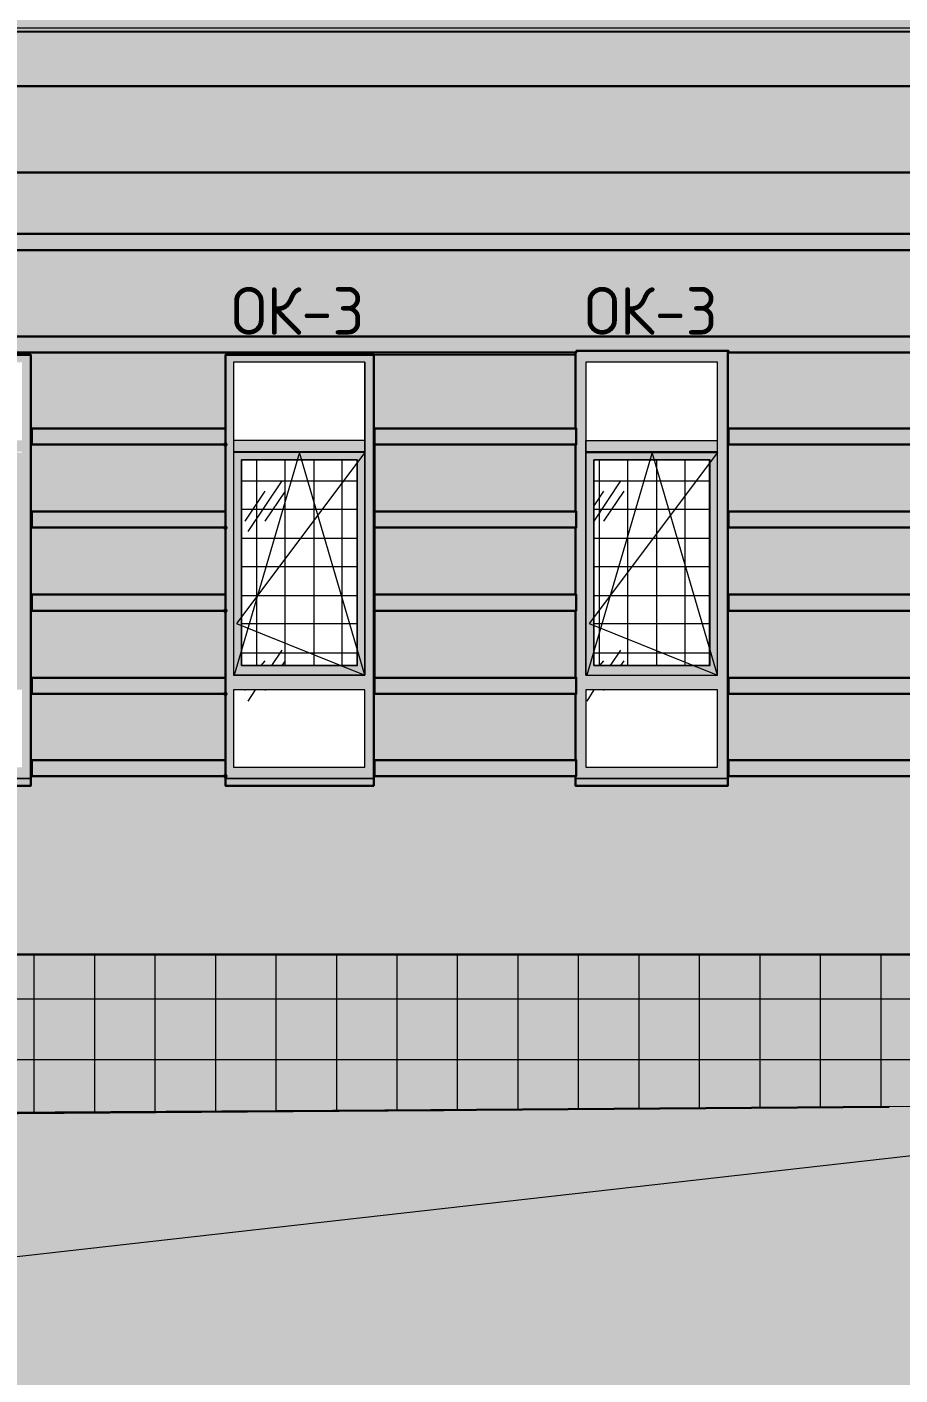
# Model space of a CAD drawing. Header units: millimetres. Extents: x -11345 to 411485, y -9810 to 73012.
# Drawn here: x 120547 to 125128, y -4181 to 2891 of the extents above; entities that cross this region are included whole.
import ezdxf

# ---------------------------------------------------------------- set-up
doc = ezdxf.new("R2010")
doc.units = ezdxf.units.MM
doc.linetypes.add('PDF_IMPORT', pattern=[1, 0.8, -0.2])
for name, color, linetype in [('PDF _Аннотация', 7, 'Continuous'), ('PDF _Линии', 7, 'Continuous'), ('PDF _Стены внутренние', 7, 'Continuous'), ('PDF _Стены наружные', 7, 'Continuous'), ('PDF _Текст', 7, 'Continuous'), ('PDF _Узлы', 7, 'Continuous')]:
    doc.layers.add(name, color=color, linetype=linetype)
for name, color, linetype, true_color in [('PDF _Ограждение', 7, 'Continuous', 0x7f7f7f), ('PDF _Окна', 7, 'Continuous', 0x383e42), ('PDF _Стены штриховка поверхности', 7, 'Continuous', 0xcacbcc)]:
    doc.layers.add(name, color=color, linetype=linetype, true_color=true_color)
doc.styles.add('PDF GOST Common', font='GOST_Common.ttf')

msp = doc.modelspace()

# ---------------------------------------------------------------- hatches: boundary and pattern name
at = {"layer": 'PDF _Линии', "transparency": 33554559}
for points in [[(121600.44124, 700.51196), (121596.20863, 708.97717), (121587.74342, 713.20978), (121579.27821, 708.97717), (121575.0456, 700.51196), (121579.27821, 692.04675), (121587.74342, 687.81414), (121596.20863, 692.04675)], [(121600.44124, 264.55354), (121596.20863, 273.01875), (121587.74342, 277.25136), (121579.27821, 273.01875), (121575.0456, 264.55354), (121579.27821, 256.08833), (121587.74342, 251.85572), (121596.20863, 256.08833)], [(121600.44124, -171.40488), (121596.20863, -162.93967), (121587.74342, -158.70707), (121579.27821, -162.93967), (121575.0456, -171.40488), (121579.27821, -179.8701), (121587.74342, -184.1027), (121596.20863, -179.8701)], [(121600.44124, -607.36331), (121596.20863, -598.8981), (121587.74342, -594.66549), (121579.27821, -598.8981), (121575.0456, -607.36331), (121579.27821, -615.82852), (121587.74342, -620.06113), (121596.20863, -615.82852)], [(121600.44124, -1039.08913), (121596.20863, -1030.62391), (121587.74342, -1026.39131), (121579.27821, -1030.62391), (121575.0456, -1039.08913), (121579.27821, -1047.55434), (121587.74342, -1051.78694), (121596.20863, -1047.55434)]]:
    msp.add_hatch(color=256, dxfattribs=at).paths.add_polyline_path(points)
at = {"layer": 'PDF _Ограждение', "true_color": 0x373f43, "transparency": 33554559}
h = msp.add_hatch(color=149, dxfattribs=at)
h.paths.add_polyline_path([(126988.54874, 2909.93232), (126870.03577, 2893.00189), (126429.84474, 2893.00189), (126429.84474, 2926.86274), (119581.48815, 2926.86274), (119581.48815, 2863.37365), (127479.53104, 2863.37365), (127479.53104, 2867.60626), (127475.29844, 2867.60626), (127479.53104, 2884.53668), (127471.06583, 2884.53668), (127471.06583, 2926.86274), (126988.54874, 2926.86274)])
h.paths.add_polyline_path([(126810.77929, 2884.53668), (126837.58579, 2887.35842), (126831.94232, 2884.53668)], flags=0)
at = {"layer": 'PDF _Окна', "transparency": 33554687}
h = msp.add_hatch(color=256, dxfattribs=at)
h.paths.add_polyline_path([(119793.11846, -954.437), (119793.11846, -1039.08913), (119788.88585, -1039.08913), (119788.88585, -1089.8804), (120567.68536, -1089.8804), (120567.68536, -1051.78694), (120199.44864, -1051.78694), (120567.68536, -1047.55434), (120567.68536, 1170.33123), (119788.88585, 1170.33123), (119788.88585, 785.16408), (119793.11846, 785.16408), (119793.11846, 700.51196), (119788.88585, 700.51196), (119788.88585, 349.20566), (119793.11846, 349.20566), (119793.11846, 264.55354), (119788.88585, 264.55354), (119788.88585, -86.75276), (119793.11846, -86.75276), (119793.11846, -171.40488), (119788.88585, -171.40488), (119788.88585, -522.71119), (119793.11846, -522.71119), (119793.11846, -607.36331), (119788.88585, -607.36331), (119788.88585, -954.437)])
h.paths.add_polyline_path([(119873.53797, 620.09245), (120483.03324, 620.09245), (120483.03324, -459.2221), (119873.53797, -459.2221)], flags=0)
h.paths.add_polyline_path([(119835.44452, 658.1859), (119835.44452, 662.41851), (120521.1267, 662.41851), (120521.1267, 658.1859)], flags=0)
h.paths.add_polyline_path([(119835.44452, 721.67499), (119835.44452, 1132.23778), (120521.1267, 1132.23778), (120521.1267, 721.67499)], flags=0)
h.paths.add_polyline_path([(119835.44452, -992.53046), (119835.44452, -586.20028), (120521.1267, -586.20028), (120521.1267, -992.53046)], flags=0)
h = msp.add_hatch(color=256, dxfattribs=at)
h.paths.add_polyline_path([(121630.06948, 721.67499), (121630.06948, 1132.23778), (122319.98427, 1132.23778), (122319.98427, 721.67499)])
h.paths.add_polyline_path([(121672.39554, 620.09245), (122281.89081, 620.09245), (122281.89081, -459.2221), (121672.39554, -459.2221)], flags=0)
h.paths.add_polyline_path([(121587.74342, 1170.33123), (121587.74342, -1089.8804), (122366.54293, -1089.8804), (122366.54293, -1051.78694), (121630.06948, -1051.78694), (122366.54293, -1047.55434), (122366.54293, 1170.33123)], flags=0)
h.paths.add_polyline_path([(121630.06948, 658.1859), (121630.06948, 662.41851), (122319.98427, 662.41851), (122319.98427, 658.1859)], flags=0)
h.paths.add_polyline_path([(121630.06948, -992.53046), (121630.06948, -586.20028), (122319.98427, -586.20028), (122319.98427, -992.53046)], flags=0)
h = msp.add_hatch(color=256, dxfattribs=at)
h.paths.add_polyline_path([(123479.71833, 721.67499), (123479.71833, 1132.23778), (124169.63311, 1132.23778), (124169.63311, 721.67499)])
h.paths.add_polyline_path([(123522.04439, 620.09245), (124131.53966, 620.09245), (124131.53966, -459.2221), (123522.04439, -459.2221)], flags=0)
h.paths.add_polyline_path([(123428.92705, 700.51196), (123424.69445, 700.51196), (123424.69445, 349.20566), (123428.92705, 349.20566), (123428.92705, 264.55354), (123424.69445, 264.55354), (123424.69445, -86.75276), (123428.92705, -86.75276), (123428.92705, -171.40488), (123424.69445, -171.40488), (123424.69445, -522.71119), (123428.92705, -522.71119), (123428.92705, -607.36331), (123424.69445, -607.36331), (123424.69445, -954.437), (123428.92705, -954.437), (123428.92705, -1039.08913), (123424.69445, -1039.08913), (123424.69445, -1089.8804), (124224.65699, -1089.8804), (124224.65699, 1191.49426), (123428.92705, 1191.49426), (123428.92705, 1183.02905), (123424.69445, 1183.02905), (123424.69445, 785.16408), (123428.92705, 785.16408)], flags=0)
h.paths.add_polyline_path([(123479.71833, 658.1859), (123479.71833, 662.41851), (124169.63311, 662.41851), (124169.63311, 658.1859)], flags=0)
h.paths.add_polyline_path([(123479.71833, -992.53046), (123479.71833, -586.20028), (124169.63311, -586.20028), (124169.63311, -992.53046)], flags=0)
at = {"layer": 'PDF _Стены наружные', "true_color": 0xf4cc95, "transparency": 33554687}
for points in [[(124228.8896, 1191.49426), (124224.65699, 1191.49426), (124224.65699, 1183.02905), (124228.8896, 1183.02905)], [(120571.91797, 785.16408), (120567.68536, 785.16408), (120567.68536, 700.51196), (120571.91797, 700.51196)], [(122370.77554, 785.16408), (122366.54293, 785.16408), (122366.54293, 700.51196), (122370.77554, 700.51196)], [(124228.8896, 785.16408), (124224.65699, 785.16408), (124224.65699, 700.51196), (124228.8896, 700.51196)], [(120571.91797, 349.20566), (120567.68536, 349.20566), (120567.68536, 264.55354), (120571.91797, 264.55354)], [(122370.77554, 349.20566), (122366.54293, 349.20566), (122366.54293, 264.55354), (122370.77554, 264.55354)], [(124228.8896, 349.20566), (124224.65699, 349.20566), (124224.65699, 264.55354), (124228.8896, 264.55354)], [(120571.91797, -86.75276), (120567.68536, -86.75276), (120567.68536, -171.40488), (120571.91797, -171.40488)], [(122370.77554, -86.75276), (122366.54293, -86.75276), (122366.54293, -171.40488), (122370.77554, -171.40488)], [(124228.8896, -86.75276), (124224.65699, -86.75276), (124224.65699, -171.40488), (124228.8896, -171.40488)], [(120571.91797, -522.71119), (120567.68536, -522.71119), (120567.68536, -607.36331), (120571.91797, -607.36331)], [(122370.77554, -522.71119), (122366.54293, -522.71119), (122366.54293, -607.36331), (122370.77554, -607.36331)], [(124228.8896, -522.71119), (124224.65699, -522.71119), (124224.65699, -607.36331), (124228.8896, -607.36331)], [(120571.91797, -954.437), (120567.68536, -954.437), (120567.68536, -1039.08913), (120571.91797, -1039.08913)], [(122370.77554, -954.437), (122366.54293, -954.437), (122366.54293, -1039.08913), (122370.77554, -1039.08913)], [(124228.8896, -954.437), (124224.65699, -954.437), (124224.65699, -1039.08913), (124228.8896, -1039.08913)]]:
    msp.add_hatch(color=31, dxfattribs=at).paths.add_polyline_path(points)
at = {"layer": 'PDF _Стены наружные', "true_color": 0xe4ecef, "transparency": 33554687}
msp.add_hatch(color=254, dxfattribs=at).paths.add_polyline_path([(121913.65409, -2795.62064), (123420.46184, -2787.15542), (121871.32803, -2795.62064), (120097.86609, -2808.31845), (119653.44246, -2812.55106), (120106.3313, -2808.31845)])
at = {"layer": 'PDF _Стены штриховка поверхности', "true_color": 0xfbfbf4, "transparency": 33554687}
msp.add_hatch(color=7, dxfattribs=at).paths.add_polyline_path([(127475.29844, 2863.37365), (119581.48815, 2863.37365), (119581.48815, 2579.78905), (127475.29844, 2579.78905)])
at = {"layer": 'PDF _Стены штриховка поверхности', "transparency": 33554687}
h = msp.add_hatch(color=256, dxfattribs=at)
h.paths.add_polyline_path([(124228.8896, -522.71119), (124228.8896, -607.36331), (124224.65699, -607.36331), (124224.65699, -954.437), (124228.8896, -954.437), (124228.8896, -1039.08913), (124224.65699, -1039.08913), (124224.65699, -1089.8804), (123424.69445, -1089.8804), (123424.69445, -1039.08913), (123428.92705, -1039.08913), (123428.92705, -954.437), (123424.69445, -954.437), (123424.69445, -607.36331), (123428.92705, -607.36331), (123428.92705, -522.71119), (123424.69445, -522.71119), (123424.69445, -171.40488), (123428.92705, -171.40488), (123428.92705, -86.75276), (123424.69445, -86.75276), (123424.69445, 264.55354), (123428.92705, 264.55354), (123428.92705, 349.20566), (123424.69445, 349.20566), (123424.69445, 700.51196), (123428.92705, 700.51196), (123428.92705, 785.16408), (123424.69445, 785.16408), (123424.69445, 1183.02905), (123428.92705, 1183.02905), (123428.92705, 1191.49426), (124228.8896, 1191.49426), (124228.8896, 1183.02905), (124224.65699, 1183.02905), (124224.65699, 785.16408), (124228.8896, 785.16408), (124228.8896, 700.51196), (124224.65699, 700.51196), (124224.65699, 349.20566), (124228.8896, 349.20566), (124228.8896, 264.55354), (124224.65699, 264.55354), (124224.65699, -86.75276), (124228.8896, -86.75276), (124228.8896, -171.40488), (124224.65699, -171.40488), (124224.65699, -522.71119)])
h.paths.add_polyline_path([(125265.87808, -607.36331), (125265.87808, -522.71119), (125261.64547, -522.71119), (125265.87808, -518.47858), (125261.64547, -171.40488), (125265.87808, -171.40488), (125265.87808, -48.65931), (125261.64547, 264.55354), (125265.87808, 264.55354), (125265.87808, 349.20566), (125261.64547, 700.51196), (125265.87808, 700.51196), (125265.87808, 785.16408), (125261.64547, 1183.02905), (125265.87808, 1183.02905), (125265.87808, 1191.49426), (126065.84062, 1187.26166), (126065.84062, 40.22542), (126577.98595, 129.11014), (126958.9205, 201.06445), (126958.9205, 129.11014), (126933.52486, 124.87754), (125909.2342, -52.89192), (125909.2342, -90.98537), (125888.07117, -90.98537), (125888.07117, -1089.8804), (125265.87808, -1089.8804), (125261.64547, -1039.08913), (125265.87808, -1039.08913), (125265.87808, -954.437), (125261.64547, -607.36331)], flags=0)
h.paths.add_polyline_path([(119581.48815, 2126.9002), (119581.48815, -1974.49506), (127471.06583, -1974.49506), (127471.06583, -171.40488), (127466.83322, -86.75276), (127471.06583, 264.55354), (127471.06583, 785.16408), (127466.83322, 1183.02905), (127471.06583, 1183.02905), (127471.06583, 1720.57002), (127466.83322, 1805.22214), (127471.06583, 1805.22214), (127471.06583, 2579.78905), (119581.48815, 2579.78905), (119581.48815, 2126.9002), (126925.05965, 2126.9002), (126925.05965, 2122.68702)], flags=0)
h.paths.add_polyline_path([(119793.11846, -1039.08913), (119793.11846, -954.437), (119788.88585, -954.437), (119788.88585, -607.36331), (119793.11846, -607.36331), (119793.11846, -522.71119), (119788.88585, -522.71119), (119788.88585, -171.40488), (119793.11846, -171.40488), (119793.11846, -86.75276), (119788.88585, -86.75276), (119788.88585, 264.55354), (119793.11846, 264.55354), (119793.11846, 349.20566), (119788.88585, 349.20566), (119788.88585, 700.51196), (119793.11846, 700.51196), (119793.11846, 785.16408), (119788.88585, 785.16408), (119788.88585, 1170.33123), (120567.68536, 1170.33123), (120567.68536, 785.16408), (120571.91797, 785.16408), (120571.91797, 700.51196), (120567.68536, 700.51196), (120567.68536, 349.20566), (120571.91797, 349.20566), (120571.91797, 264.55354), (120567.68536, 264.55354), (120567.68536, -86.75276), (120571.91797, -86.75276), (120571.91797, -171.40488), (120567.68536, -171.40488), (120567.68536, -522.71119), (120571.91797, -522.71119), (120571.91797, -607.36331), (120567.68536, -607.36331), (120567.68536, -954.437), (120571.91797, -954.437), (120571.91797, -1039.08913), (120567.68536, -1039.08913), (120567.68536, -1089.8804), (119788.88585, -1089.8804), (119788.88585, -1039.08913)], flags=0)
h.paths.add_polyline_path([(126992.78135, -1039.08913), (126958.9205, -1039.08913), (126958.9205, -954.437), (126992.78135, -954.437)], flags=0)
h.paths.add_polyline_path([(126992.78135, -607.36331), (126958.9205, -607.36331), (126958.9205, -522.71119), (126992.78135, -522.71119)], flags=0)
h.paths.add_polyline_path([(122370.77554, -522.71119), (122370.77554, -607.36331), (122366.54293, -607.36331), (122366.54293, -954.437), (122370.77554, -954.437), (122370.77554, -1039.08913), (122366.54293, -1039.08913), (122366.54293, -1089.8804), (121587.74342, -1089.8804), (121587.74342, 1170.33123), (122366.54293, 1170.33123), (122366.54293, 785.16408), (122370.77554, 785.16408), (122370.77554, 700.51196), (122366.54293, 700.51196), (122366.54293, 349.20566), (122370.77554, 349.20566), (122370.77554, 264.55354), (122366.54293, 264.55354), (122366.54293, -86.75276), (122370.77554, -86.75276), (122370.77554, -171.40488), (122366.54293, -171.40488), (122366.54293, -522.71119)], flags=0)
h.paths.add_polyline_path([(126992.78135, -171.40488), (126958.9205, -171.40488), (126958.9205, -86.75276), (126992.78135, -86.75276)], flags=0)
at = {"layer": 'PDF _Стены штриховка поверхности', "true_color": 0x3a3a3a, "transparency": 33554687}
h = msp.add_hatch(color=250, dxfattribs=at)
h.paths.add_polyline_path([(141701.08737, -2740.59676), (139673.66907, -2740.59676), (139673.66907, -2749.06197), (141701.08737, -2749.06197)], flags=17)
h.paths.add_polyline_path([(146903.80672, -1815.34907), (147025.70578, -1868.67991), (147025.70578, -1809.42343), (146869.09935, -1741.70173), (144735.86591, -1741.70173), (144735.86591, -1889.84294), (141739.18082, -1889.84294), (141739.18082, -2719.43373), (141739.18082, -2770.225), (141739.18082, -2791.38803), (141701.08737, -2791.38803), (141701.08737, -2770.225), (139703.29731, -2770.225), (139673.66907, -2770.225), (139673.66907, -2791.38803), (139631.34301, -2791.38803), (139631.34301, -2770.225), (136770.10132, -2770.225), (136770.10132, -2791.38803), (136732.00787, -2791.38803), (136732.00787, -1974.49506), (135902.41708, -1974.49506), (135902.41708, -2947.99445), (135898.18447, -2956.45967), (135889.71926, -2964.92488), (135877.02144, -2973.39009), (135851.62581, -2981.8553), (135826.23017, -2973.39009), (135809.29975, -2956.45967), (135805.06714, -2943.76185), (135800.83454, -2926.83142), (135800.83454, -1974.49506), (127568.41577, -1974.49506), (127568.41577, -2765.99239), (127564.18316, -2774.45761), (127555.71795, -2787.15542), (127543.02013, -2795.62064), (127534.55492, -2799.85324), (127509.15928, -2799.85324), (127496.46147, -2795.62064), (127483.76365, -2787.15542), (127475.29844, -2774.45761), (127471.06583, -2765.99239), (127471.06583, -2562.8273), (127466.83322, -2562.8273), (127471.06583, -1974.49506), (126992.78135, -1974.49506), (125896.53638, -1978.72767), (125896.53638, -1974.49506), (119581.48815, -1974.49506), (119577.25555, -2465.47736), (119573.02294, -2478.17518), (119564.55773, -2490.873), (119556.09252, -2495.10561), (119530.69688, -2503.57082), (119505.30125, -2495.10561), (119496.83603, -2490.873), (119488.37082, -2478.17518), (119484.13822, -2473.94258), (119484.13822, -2465.47736), (119479.90561, -2448.54694), (119479.90561, -1974.49506), (118523.33664, -1974.49506), (118523.33664, -1889.84294), (117566.76767, -1889.84294), (117566.76767, -1690.91046), (116296.98586, -1690.91046), (116296.98586, -1889.84294), (115556.2798, -1889.84294), (115556.2798, -2059.14718), (115259.99738, -2059.14718), (115259.99738, -2228.45142), (114959.48235, -2228.45142), (114959.48235, -2401.98827), (114658.96732, -2401.98827), (114658.96732, -2609.38597), (114917.15629, -2596.68815), (115734.04926, -2554.36209), (117499.04598, -2490.873), (118552.96488, -2473.94258), (118574.12791, -2473.94258), (118574.12791, -2821.01627), (118607.98876, -2821.01627), (125888.07117, -2765.99239), (125909.2342, -2765.99239), (125909.2342, -2994.55312), (126895.43141, -3032.64657), (126992.78135, -3032.64657), (127009.71177, -3036.87918), (127725.02219, -3062.27482), (127725.02219, -3155.39215), (127763.11565, -3155.39215), (127763.11565, -2473.94258), (127725.02219, -2473.94258), (127725.02219, -2469.70997), (127843.53516, -2469.70997), (127843.53516, -2291.94052), (127623.43965, -2291.94052), (127623.43965, -2245.38185), (127619.20704, -2249.61446), (127614.97444, -2249.61446), (127614.97444, -2025.28633), (127636.13747, -2004.1233), (127669.99831, -2004.1233), (127686.92874, -2050.68197), (127784.27868, -2050.68197), (127801.2091, -2004.1233), (127835.06995, -2004.1233), (127852.00037, -2050.68197), (127953.58292, -2050.68197), (127970.51334, -2004.1233), (128004.37419, -2004.1233), (128021.30462, -2050.68197), (128118.65456, -2050.68197), (128135.58498, -2004.1233), (128169.44583, -2004.1233), (128186.37625, -2050.68197), (128283.72619, -2050.68197), (128300.65662, -2004.1233), (128338.75007, -2004.1233), (128338.75007, -2012.58852), (128342.98268, -2025.28633), (128355.68049, -2050.68197), (128453.03043, -2050.68197), (128457.26304, -2042.21676), (128457.26304, -2025.28633), (128465.72825, -2012.58852), (128469.96086, -2004.1233), (128512.28692, -2004.1233), (128529.21734, -2050.68197), (128626.56728, -2050.68197), (128643.49771, -2004.1233), (128677.35855, -2004.1233), (128694.28898, -2050.68197), (128791.63892, -2050.68197), (128808.56934, -2004.1233), (128842.43019, -2004.1233), (128859.36061, -2050.68197), (128956.71055, -2050.68197), (128973.64098, -2004.1233), (129011.73443, -2004.1233), (129028.66486, -2050.68197), (129126.0148, -2050.68197), (129142.94522, -2004.1233), (129176.80607, -2004.1233), (129185.27128, -2025.28633), (129193.73649, -2050.68197), (129291.08643, -2050.68197), (129291.08643, -2025.28633), (129312.24946, -2004.1233), (129346.11031, -2004.1233), (129363.04073, -2050.68197), (129460.39067, -2050.68197), (129477.3211, -2004.1233), (129511.18195, -2004.1233), (129528.11237, -2050.68197), (129625.46231, -2050.68197), (129642.39273, -2004.1233), (129680.48619, -2004.1233), (129697.41661, -2050.68197), (129794.76655, -2050.68197), (129811.69698, -2004.1233), (129845.55782, -2004.1233), (129862.48825, -2050.68197), (129959.83819, -2050.68197), (129976.76861, -2004.1233), (130010.62946, -2004.1233), (130019.09467, -2025.28633), (130027.55988, -2050.68197), (130124.90982, -2050.68197), (130124.90982, -2025.28633), (130146.07285, -2004.1233), (130179.9337, -2004.1233), (130196.86413, -2050.68197), (130294.21406, -2050.68197), (130311.14449, -2004.1233), (130345.00534, -2004.1233), (130361.93576, -2050.68197), (130463.51831, -2050.68197), (130480.44873, -2004.1233), (130514.30958, -2004.1233), (130531.24, -2050.68197), (130628.58994, -2050.68197), (130645.52037, -2004.1233), (130679.38122, -2004.1233), (130696.31164, -2050.68197), (130793.66158, -2050.68197), (130810.592, -2004.1233), (130848.68546, -2004.1233), (130848.68546, -2012.58852), (130852.91806, -2025.28633), (130865.61588, -2050.68197), (130962.96582, -2050.68197), (130967.19843, -2042.21676), (130967.19843, -2025.28633), (130975.66364, -2012.58852), (130979.89624, -2004.1233), (131017.9897, -2004.1233), (131039.15273, -2050.68197), (131136.50267, -2050.68197), (131153.43309, -2004.1233), (131187.29394, -2004.1233), (131204.22437, -2050.68197), (131301.5743, -2050.68197), (131318.50473, -2004.1233), (131352.36558, -2004.1233), (131369.296, -2050.68197), (131466.64594, -2050.68197), (131483.57636, -2004.1233), (131521.66982, -2004.1233), (131538.60024, -2050.68197), (131635.95018, -2050.68197), (131652.88061, -2004.1233), (131686.74146, -2004.1233), (131690.97406, -2021.05373), (131695.20667, -2025.28633), (131695.20667, -2033.75155), (131703.67188, -2050.68197), (131801.02182, -2050.68197), (131809.48703, -2033.75155), (131809.48703, -2025.28633), (131813.71964, -2021.05373), (131817.95224, -2004.1233), (131864.51091, -2004.1233), (131881.44133, -2050.68197), (131978.79127, -2050.68197), (131995.7217, -2004.1233), (132029.58255, -2004.1233), (132046.51297, -2050.68197), (132143.86291, -2050.68197), (132160.79333, -2004.1233), (132198.88679, -2004.1233), (132215.81721, -2050.68197), (132313.16715, -2050.68197), (132330.09757, -2004.1233), (132363.95842, -2004.1233), (132363.95842, -2063.37979), (132402.05188, -2063.37979), (132402.05188, -2291.94052), (132101.53685, -2291.94052), (132101.53685, -2469.70997), (132270.84109, -2469.70997), (132270.84109, -2473.94258), (127767.34825, -2473.94258), (127767.34825, -3155.39215), (132258.14327, -3176.55518), (132270.84109, -3176.55518), (136609.26229, -3290.83554), (143144.40603, -3273.90512), (144735.86591, -3256.97469), (144773.95936, -3256.97469), (146268.06929, -3223.11385), (149226.66092, -3142.69433), (149243.59135, -3142.69433), (149243.59135, -3138.46173), (156997.72563, -3019.94876), (159177.51775, -2986.08791), (159177.51775, -2952.22706), (159160.58732, -2952.22706), (159160.58732, -1889.84294), (151888.97013, -1889.84294), (151893.20273, -2753.29458), (151893.20273, -2765.99239), (151888.97013, -2774.45761), (151884.73752, -2787.15542), (151867.8071, -2804.08585), (151842.41146, -2812.55106), (151817.01583, -2804.08585), (151800.0854, -2787.15542), (151795.8528, -2778.69021), (151795.8528, -2774.45761), (151791.62019, -2757.52718), (151791.62019, -1889.84294), (149086.98492, -1889.84294), (149086.98492, -1902.54076), (149171.63704, -1940.63421), (149501.78032, -1940.63421), (149531.40856, -1944.86682), (149548.33898, -1953.33203), (149577.96723, -1982.96027), (149590.66504, -2008.35591), (149594.89765, -2033.75155), (149594.89765, -2190.35797), (149586.43244, -2215.75361), (149573.73462, -2241.14924), (149556.8042, -2253.84706), (149548.33898, -2262.31227), (149539.87377, -2266.54488), (149518.71074, -2270.77749), (149506.01292, -2275.01009), (149184.33486, -2275.01009), (149184.33486, -2270.77749), (149167.40444, -2270.77749), (149091.21753, -2236.91664), (149086.98492, -2236.91664), (149086.98492, -2774.45761), (149082.75232, -2778.69021), (149108.14795, -2787.15542), (149108.14795, -2791.38803), (149120.84577, -2795.62064), (149146.24141, -2808.31845), (149150.47401, -2812.55106), (149226.66092, -2842.1793), (149226.66092, -2846.41191)])
h.paths.add_polyline_path([(147025.70578, -1741.70173), (147008.77535, -1741.70173), (147008.77535, -1745.93434), (147025.70578, -1754.39955)], flags=17)
at = {"layer": 'PDF _Узлы', "true_color": 0xffffff, "transparency": 33554687}
msp.add_hatch(color=7, dxfattribs=at).paths.add_polyline_path([(118574.12791, -2825.24888), (118574.12791, -2473.94258), (117490.58077, -2490.873), (115729.81665, -2554.36209), (114629.33908, -2609.38597), (113448.44199, -2609.38597), (113448.44199, -5652.62972), (166626.90439, -5652.62972), (166626.90439, -2808.31845), (164260.87761, -2808.31845), (162597.46343, -2952.22706), (158627.27896, -3007.25094), (149175.86965, -3146.92694), (145154.8939, -3256.97469), (143123.243, -3273.90512), (136609.26229, -3290.83554), (136033.62787, -3273.90512), (132253.91067, -3176.55518), (127725.02219, -3155.39215), (127725.02219, -3062.27482), (125909.2342, -2994.55312), (125909.2342, -2765.99239), (120694.66355, -2804.08585), (119264.0427, -2816.78367)])

# ---------------------------------------------------------------- linework, layer by layer
at = {"layer": 'PDF _Аннотация', "lineweight": 9}
msp.add_lwpolyline([(128584.24122, -2647.47942), (116013.40125, -4065.40245)], dxfattribs=at)
at = {"layer": 'PDF _Линии', "lineweight": 30}
for points in [[(119581.48815, 2579.78905), (127475.29844, 2579.78905)], [(119581.48815, 2126.9002), (126925.05965, 2126.9002)], [(126958.9205, 2122.66759), (126958.9205, 1805.22214), (119581.48815, 1805.22214)], [(126958.9205, 1720.57002), (119581.48815, 1720.57002)], [(119581.48815, 1267.68117), (126958.9205, 1267.68117)], [(123424.69445, 785.16408), (123424.69445, 1183.02905), (119581.48815, 1183.02905)], [(119788.88585, 785.16408), (119788.88585, 1170.33123), (120567.68536, 1170.33123), (120567.68536, 785.16408), (121587.74342, 785.16408), (121587.74342, 1170.33123), (122366.54293, 1170.33123), (122366.54293, -1089.8804), (122366.54293, 1170.33123), (122366.54293, 785.16408), (123428.92705, 785.16408), (123428.92705, 700.51196), (123424.69445, 700.51196)], [(124228.8896, 1183.02905), (124228.8896, 1191.49426), (123428.92705, 1191.49426), (123428.92705, 1183.02905), (123424.69445, 1183.02905)], [(124224.65699, 785.16408), (125265.87808, 785.16408), (125265.87808, 1183.02905), (124224.65699, 1183.02905)], [(120571.91797, 700.51196), (120571.91797, 785.16408)], [(121587.74342, 700.51196), (121587.74342, 785.16408)], [(124228.8896, 700.51196), (124228.8896, 785.16408)], [(120567.68536, 349.20566), (121587.74342, 349.20566), (121587.74342, 700.51196), (120567.68536, 700.51196)], [(123424.69445, 349.20566), (123424.69445, 700.51196), (122366.54293, 700.51196)], [(124224.65699, 349.20566), (125265.87808, 349.20566), (125265.87808, 700.51196), (124224.65699, 700.51196)], [(120571.91797, 264.55354), (120571.91797, 349.20566)], [(121587.74342, 264.55354), (121587.74342, 349.20566)], [(122366.54293, 349.20566), (123428.92705, 349.20566), (123428.92705, 264.55354), (123424.69445, 264.55354)], [(124228.8896, 264.55354), (124228.8896, 349.20566)], [(120567.68536, -86.75276), (121587.74342, -86.75276), (121587.74342, 264.55354), (120567.68536, 264.55354)], [(123424.69445, -86.75276), (123424.69445, 264.55354), (122366.54293, 264.55354)], [(124224.65699, -86.75276), (125265.87808, -86.75276), (125265.87808, 264.55354), (124224.65699, 264.55354)], [(120571.91797, -171.40488), (120571.91797, -86.75276)], [(121587.74342, -171.40488), (121587.74342, -86.75276)], [(122366.54293, -86.75276), (123428.92705, -86.75276), (123428.92705, -171.40488), (123424.69445, -171.40488)], [(124228.8896, -171.40488), (124228.8896, -86.75276)], [(120567.68536, -522.71119), (121587.74342, -522.71119), (121587.74342, -171.40488), (120567.68536, -171.40488)], [(123424.69445, -522.71119), (123424.69445, -171.40488), (122366.54293, -171.40488)], [(124224.65699, -522.71119), (125265.87808, -522.71119), (125265.87808, -171.40488), (124224.65699, -171.40488)], [(120571.91797, -607.36331), (120571.91797, -522.71119)], [(121587.74342, -607.36331), (121587.74342, -522.71119)], [(122366.54293, -522.71119), (123428.92705, -522.71119), (123428.92705, -607.36331), (123424.69445, -607.36331)], [(124228.8896, -607.36331), (124228.8896, -522.71119)], [(120567.68536, -954.437), (121587.74342, -954.437), (121587.74342, -607.36331), (120567.68536, -607.36331)], [(123424.69445, -954.437), (123424.69445, -607.36331), (122366.54293, -607.36331)], [(124224.65699, -954.437), (125265.87808, -954.437), (125265.87808, -607.36331), (124224.65699, -607.36331)], [(120571.91797, -1039.08913), (120571.91797, -954.437)], [(121587.74342, -1039.08913), (121587.74342, -954.437)], [(122366.54293, -954.437), (123428.92705, -954.437), (123428.92705, -1039.08913), (123424.69445, -1039.08913)], [(122370.77554, -1039.08913), (122370.77554, -954.437)], [(124228.8896, -1039.08913), (124228.8896, -954.437)], [(125888.07117, -1089.8804), (125265.87808, -1089.8804), (125265.87808, -1039.08913), (124224.65699, -1039.08913), (124224.65699, -1089.8804), (123424.69445, -1089.8804), (123424.69445, -1039.08913), (122366.54293, -1039.08913), (122366.54293, -1089.8804), (121587.74342, -1089.8804), (121587.74342, -1039.08913), (120567.68536, -1039.08913), (120567.68536, -1089.8804), (119788.88585, -1089.8804), (119788.88585, -1039.08913), (119581.48815, -1039.08913)], [(119581.48815, -1974.49506), (125888.07117, -1974.49506), (127471.06583, -1974.49506)], [(122734.77966, -2791.38803), (120694.66355, -2804.08585), (119509.53385, -2812.55106), (118574.12791, -2825.24888), (118574.12791, -2473.94258), (117490.58077, -2490.873), (115729.81665, -2554.36209), (114629.33908, -2609.38597), (113448.44199, -2609.38597)], [(118574.12791, -2821.01627), (125071.1782, -2774.45761)]]:
    msp.add_lwpolyline(points, dxfattribs=at)
for points in [[(120567.68536, 1170.33123), (120567.68536, -1089.8804)], [(124224.65699, 1170.33123), (124224.65699, -1089.8804)]]:
    msp.add_lwpolyline(points, close=True, dxfattribs=at)
at = {"layer": 'PDF _Линии', "lineweight": 30, "ltscale": 3.979196}
msp.add_lwpolyline([(124224.65699, -954.437), (124224.65699, 1183.02905)], dxfattribs=at)
at = {"layer": 'PDF _Линии', "lineweight": 30, "ltscale": 0.846638}
msp.add_lwpolyline([(122370.77554, -607.36331), (122370.77554, 785.16408)], dxfattribs=at)
at = {"layer": 'PDF _Линии', "lineweight": 30, "ltscale": 3.513546}
for points in [[(120567.68536, -954.437), (120567.68536, 700.51196)], [(122366.54293, -954.437), (122366.54293, 700.51196)]]:
    msp.add_lwpolyline(points, dxfattribs=at)
at = {"layer": 'PDF _Линии', "lineweight": 9, "ltscale": 3.093704}
for points in [[(122319.98427, 658.1859), (121646.99991, -239.12658), (122319.98427, -510.01337), (121977.14318, 658.1859), (121634.30209, -510.01337)], [(124169.63311, 658.1859), (123496.64875, -239.12658), (124169.63311, -510.01337), (123826.79202, 658.1859), (123483.95093, -510.01337)]]:
    msp.add_lwpolyline(points, dxfattribs=at)
at = {"layer": 'PDF _Линии', "lineweight": 9}
for points in [[(122281.89081, 620.09245), (121672.39554, 620.09245), (121672.39554, -459.2221), (122281.89081, -459.2221)], [(124131.53966, 620.09245), (123522.04439, 620.09245), (123522.04439, -459.2221), (124131.53966, -459.2221)]]:
    msp.add_lwpolyline(points, close=True, dxfattribs=at)
msp.add_lwpolyline([(125909.2342, -2765.99239), (122734.77966, -2791.38803)], dxfattribs=at)
at = {"layer": 'PDF _Ограждение', "color": 7, "lineweight": 9}
for points in [[(126988.54874, 2926.86274), (126988.54874, 2909.93232), (126810.77929, 2884.53668), (126815.01189, 2867.60626), (126810.77929, 2867.60626), (126810.77929, 2863.37365), (119581.48815, 2863.37365)], [(126810.77929, 2884.53668), (119581.48815, 2884.53668)], [(126810.77929, 2867.60626), (119581.48815, 2867.60626), (126815.01189, 2867.60626)]]:
    msp.add_lwpolyline(points, dxfattribs=at)
at = {"layer": 'PDF _Окна', "color": 7, "lineweight": 9}
for points in [[(122319.98427, 1132.23778), (122319.98427, -510.01337), (122319.98427, 1132.23778), (121630.06948, 1132.23778), (121630.06948, -510.01337), (122319.98427, -510.01337), (122319.98427, 658.1859), (121630.06948, 658.1859)], [(121706.25639, 1132.23778), (121706.25639, 1132.23778)], [(124169.63311, 662.41851), (123479.71833, 662.41851), (123479.71833, 721.67499), (124169.63311, 721.67499), (124169.63311, 1132.23778), (123479.71833, 1132.23778), (123479.71833, -510.01337), (123479.71833, 658.1859), (124169.63311, 658.1859)], [(123479.71833, -510.01337), (124169.63311, -510.01337), (124169.63311, 1132.23778)], [(123483.95093, 1132.23778), (123483.95093, 1132.23778)], [(121630.06948, 662.41851), (122319.98427, 662.41851), (122319.98427, 721.67499), (121630.06948, 721.67499)], [(123479.71833, 721.67499), (123479.71833, 721.67499)], [(123479.71833, 662.41851), (123479.71833, 662.41851)], [(121884.02585, 510.04469), (121706.25639, 243.39051)], [(123661.72039, 510.04469), (123522.04439, 298.41439)], [(121795.14112, 455.02081), (121689.32597, 298.41439)], [(121900.95627, 455.02081), (121795.14112, 298.41439)], [(123572.83566, 455.02081), (123522.04439, 378.8339)], [(123678.65081, 455.02081), (123572.83566, 298.41439)], [(123479.71833, 319.57742), (123479.71833, 319.57742)], [(121884.02585, -378.80258), (121829.00197, -459.2221)], [(123661.72039, -378.80258), (123606.69651, -459.2221)], [(121795.14112, -433.82646), (121773.97809, -459.2221)], [(121900.95627, -433.82646), (121884.02585, -459.2221)], [(123572.83566, -433.82646), (123551.67263, -459.2221)], [(123678.65081, -433.82646), (123661.72039, -459.2221)], [(121689.32597, -586.20028), (121689.32597, -590.43288)], [(121744.34985, -586.20028), (121706.25639, -645.45676)], [(121799.37372, -586.20028), (121795.14112, -590.43288)], [(122319.98427, -992.53046), (122319.98427, -586.20028)], [(123522.04439, -586.20028), (123483.95093, -645.45676)], [(123577.06826, -586.20028), (123572.83566, -590.43288)], [(124169.63311, -992.53046), (124169.63311, -586.20028)], [(119788.88585, -1051.78694), (120567.68536, -1051.78694), (119788.88585, -1051.78694)], [(121587.74342, -1051.78694), (122366.54293, -1051.78694), (121587.74342, -1051.78694)]]:
    msp.add_lwpolyline(points, dxfattribs=at)
for points in [[(123424.69445, -1051.78694), (124224.65699, -1051.78694), (124224.65699, 1191.49426), (124224.65699, -1051.78694)], [(122277.65821, -459.2221), (121672.39554, -459.2221), (121672.39554, 620.09245), (122277.65821, 620.09245)], [(124127.30705, -459.2221), (123522.04439, -459.2221), (123522.04439, 620.09245), (124127.30705, 620.09245)], [(122319.98427, -992.53046), (122319.98427, -586.20028), (121630.06948, -586.20028), (121630.06948, -992.53046)], [(124169.63311, -992.53046), (124169.63311, -586.20028), (123479.71833, -586.20028), (123479.71833, -992.53046)]]:
    msp.add_lwpolyline(points, close=True, dxfattribs=at)
at = {"layer": 'PDF _Окна', "lineweight": 0}
for points in [[(122319.98427, 662.41851), (121630.06948, 662.41851), (122319.98427, 662.41851)], [(122319.98427, -510.01337), (121630.06948, -510.01337), (122319.98427, -510.01337)], [(124169.63311, -510.01337), (124169.63311, -510.01337), (124169.63311, -510.01337)], [(124169.63311, -510.01337), (124169.63311, -510.01337), (124169.63311, -510.01337)]]:
    msp.add_lwpolyline(points, dxfattribs=at)
msp.add_lwpolyline([(122319.98427, -510.01337), (122319.98427, -510.01337), (122319.98427, -510.01337)], close=True, dxfattribs=at)
at = {"layer": 'PDF _Стены внутренние', "lineweight": 18}
msp.add_lwpolyline([(124224.65699, 1170.33123), (124224.65699, 1191.49426)], close=True, dxfattribs=at)
at = {"layer": 'PDF _Стены внутренние', "color": 33, "lineweight": 0, "true_color": 0xdf8d79}
msp.add_lwpolyline([(124224.65699, -1089.8804), (124224.65699, -1089.8804), (124224.65699, -1089.8804)], dxfattribs=at)
msp.add_lwpolyline([(124224.65699, -1089.8804), (124224.65699, -1089.8804), (124224.65699, -1089.8804)], dxfattribs=at)
at = {"layer": 'PDF _Стены наружные', "lineweight": 18}
for points in [[(120567.68536, 1170.33123), (120567.68536, 785.16408), (120567.68536, 700.51196), (120567.68536, 349.20566), (120567.68536, -1039.08913), (120567.68536, -1089.8804)], [(122366.54293, 1170.33123), (122366.54293, 785.16408)], [(124224.65699, 1191.49426), (124224.65699, 1183.02905), (124224.65699, 785.16408), (124224.65699, 700.51196), (124224.65699, 349.20566), (124224.65699, -1039.08913), (124224.65699, -1089.8804)], [(124228.8896, 1191.49426), (124228.8896, 1183.02905)], [(120571.91797, 785.16408), (120571.91797, 700.51196)], [(122370.77554, 785.16408), (122370.77554, 700.51196)], [(124228.8896, 785.16408), (124228.8896, 700.51196)], [(122366.54293, 700.51196), (122366.54293, 349.20566)], [(120571.91797, 349.20566), (120571.91797, 264.55354)], [(122370.77554, 349.20566), (122370.77554, 264.55354)], [(124228.8896, 349.20566), (124228.8896, 264.55354)], [(120567.68536, 264.55354), (120567.68536, -86.75276)], [(122366.54293, 264.55354), (122366.54293, -86.75276)], [(124224.65699, 264.55354), (124224.65699, -86.75276)], [(120571.91797, -86.75276), (120571.91797, -171.40488)], [(122370.77554, -86.75276), (122370.77554, -171.40488)], [(124228.8896, -86.75276), (124228.8896, -171.40488)], [(120567.68536, -171.40488), (120567.68536, -522.71119)], [(122366.54293, -171.40488), (122366.54293, -522.71119)], [(124224.65699, -171.40488), (124224.65699, -522.71119)], [(120571.91797, -522.71119), (120571.91797, -607.36331)], [(122370.77554, -522.71119), (122370.77554, -607.36331)], [(124228.8896, -522.71119), (124228.8896, -607.36331)], [(120567.68536, -607.36331), (120567.68536, -954.437)], [(122366.54293, -607.36331), (122366.54293, -954.437)], [(124224.65699, -607.36331), (124224.65699, -954.437)], [(120571.91797, -954.437), (120571.91797, -1039.08913)], [(122370.77554, -954.437), (122370.77554, -1039.08913)], [(124228.8896, -954.437), (124228.8896, -1039.08913)], [(122366.54293, -1039.08913), (122366.54293, -1089.8804)]]:
    msp.add_lwpolyline(points, dxfattribs=at)
at = {"layer": 'PDF _Стены наружные', "color": 31, "lineweight": 0, "true_color": 0xf4cc95}
msp.add_lwpolyline([(122366.54293, 1157.63341), (122366.54293, 1157.63341), (122366.54293, 1157.63341)], close=True, dxfattribs=at)
at = {"layer": 'PDF _Стены наружные', "color": 254, "lineweight": 0, "true_color": 0xe2e2e2}
for points in [[(122366.54293, 785.16408), (122366.54293, 785.16408), (122366.54293, 785.16408)], [(124224.65699, 785.16408), (124224.65699, 785.16408), (124224.65699, 785.16408)]]:
    msp.add_lwpolyline(points, close=True, dxfattribs=at)
at = {"layer": 'PDF _Стены наружные', "linetype": 'PDF_IMPORT', "lineweight": 18, "ltscale": 9.567004}
msp.add_lwpolyline([(122366.54293, 785.16408), (122366.54293, -1039.08913)], dxfattribs=at)
at = {"layer": 'PDF _Стены наружные', "color": 31, "true_color": 0xf4cc95, "transparency": 33554559}
for points in [[(122366.54293, 1170.33123), (122366.54293, 1157.63341), (122366.54293, 1157.63341)], [(120567.68536, -1051.78694), (120567.68536, -1089.8804), (120567.68536, -1089.8804)]]:
    msp.add_solid(points, dxfattribs=at)
at = {"layer": 'PDF _Стены наружные', "color": 254, "true_color": 0xe2e2e2, "transparency": 33554559}
for points in [[(122366.54293, 920.60748), (122366.54293, 785.16408), (122366.54293, 785.16408)], [(124224.65699, 920.60748), (124224.65699, 785.16408), (124224.65699, 785.16408)], [(120567.68536, 912.14226), (120567.68536, 785.16408), (120567.68536, 785.16408)], [(122366.54293, 531.20772), (122366.54293, 349.20566), (122366.54293, 349.20566)], [(120567.68536, -48.65931), (120567.68536, -86.75276), (120567.68536, -86.75276)]]:
    msp.add_solid(points, dxfattribs=at)
at = {"layer": 'PDF _Стены штриховка поверхности', "lineweight": 0}
msp.add_lwpolyline([(123424.69445, 1170.33123), (121587.74342, 1170.33123), (123424.69445, 1170.33123)], dxfattribs=at)
at = {"layer": 'PDF _Стены штриховка поверхности', "color": 7, "lineweight": 9}
for points in [[(120584.61579, -2804.08585), (120584.61579, -1974.49506)], [(120902.06124, -2804.08585), (120902.06124, -1974.49506)], [(121219.5067, -2799.85324), (121219.5067, -1974.49506)], [(121536.95215, -2799.85324), (121536.95215, -1974.49506)], [(121854.3976, -2795.62064), (121854.3976, -1974.49506)], [(122171.84306, -2795.62064), (122171.84306, -1974.49506)], [(122489.28851, -2791.38803), (122489.28851, -1974.49506)], [(122806.73396, -2791.38803), (122806.73396, -1974.49506)], [(123124.17942, -2787.15542), (123124.17942, -1974.49506)], [(123441.62487, -2782.92282), (123441.62487, -1974.49506)], [(123759.07032, -2782.92282), (123759.07032, -1974.49506)], [(124076.51578, -2778.69021), (124076.51578, -1974.49506)], [(124393.96123, -2778.69021), (124393.96123, -1974.49506)], [(124711.40669, -2774.45761), (124711.40669, -1974.49506)], [(125028.85214, -2774.45761), (125028.85214, -1974.49506)], [(119577.25555, -2207.28839), (125888.07117, -2207.28839), (125896.53638, -2207.28839), (126992.78135, -2207.28839), (127009.71177, -2207.28839), (127466.83322, -2207.28839)], [(118574.12791, -2524.73385), (125888.07117, -2524.73385), (125896.53638, -2524.73385), (126992.78135, -2524.73385), (127009.71177, -2524.73385), (127466.83322, -2524.73385)]]:
    msp.add_lwpolyline(points, dxfattribs=at)
at = {"layer": 'PDF _Узлы', "color": 251, "lineweight": 9, "true_color": 0x494949}
for points in [[(121752.81506, -459.2221), (121752.81506, 620.09245)], [(121900.95627, -459.2221), (121900.95627, 620.09245)], [(122053.33009, -459.2221), (122053.33009, 620.09245)], [(122201.4713, -459.2221), (122201.4713, 620.09245)], [(123551.67263, -459.2221), (123551.67263, 620.09245)], [(123699.81384, -459.2221), (123699.81384, 620.09245)], [(123852.18766, -459.2221), (123852.18766, 620.09245)], [(124000.32887, -459.2221), (124000.32887, 620.09245)], [(121672.39554, 510.04469), (122277.65821, 510.04469), (122281.89081, 510.04469)], [(123522.04439, 510.04469), (124127.30705, 510.04469), (124131.53966, 510.04469)], [(121672.39554, 361.90348), (122277.65821, 361.90348), (122281.89081, 361.90348)], [(123522.04439, 361.90348), (124127.30705, 361.90348), (124131.53966, 361.90348)], [(121672.39554, 209.52966), (122277.65821, 209.52966), (122281.89081, 209.52966)], [(123522.04439, 209.52966), (124127.30705, 209.52966), (124131.53966, 209.52966)], [(121672.39554, 61.38845), (122277.65821, 61.38845), (122281.89081, 61.38845)], [(123522.04439, 61.38845), (124127.30705, 61.38845), (124131.53966, 61.38845)], [(121672.39554, -90.98537), (122277.65821, -90.98537), (122281.89081, -90.98537)], [(123522.04439, -90.98537), (124127.30705, -90.98537), (124131.53966, -90.98537)], [(121672.39554, -239.12658), (122277.65821, -239.12658), (122281.89081, -239.12658)], [(123522.04439, -239.12658), (124127.30705, -239.12658), (124131.53966, -239.12658)], [(121672.39554, -391.5004), (122277.65821, -391.5004), (122281.89081, -391.5004)], [(123522.04439, -391.5004), (124127.30705, -391.5004), (124131.53966, -391.5004)]]:
    msp.add_lwpolyline(points, dxfattribs=at)

# ---------------------------------------------------------------- texts
at = {"layer": 'PDF _Текст', "char_height": 250.000659, "attachment_point": 4, "style": 'PDF GOST Common'}
for insert in [(121617.95725, 1401.17727), (123471.91405, 1401.17727)]:
    msp.add_mtext('ОК-3', dxfattribs=dict(at, insert=insert))

doc.saveas('drawing.dxf')
